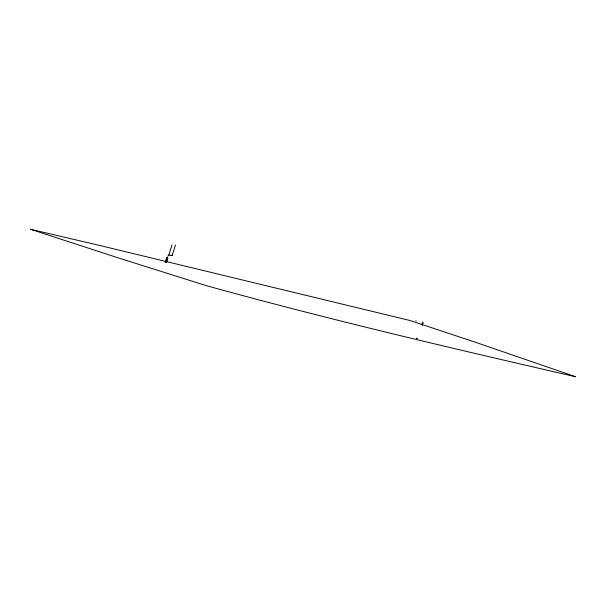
<?xml version="1.0" encoding="UTF-8"?>
<svg xmlns="http://www.w3.org/2000/svg" width="606" height="606" viewBox="0 0 606 606"><rect width="100%" height="100%" fill="white"/><g stroke="black" fill="none" stroke-linecap="round" stroke-linejoin="round"><path stroke-width="0.91" d="M421.943 324.498C422.7 319.612 423.799 322.642 422.215 325.475M165.158 262.421L166.718 257.618M165.946 260.906L166.983 257.701L167.62 257.921M166.362 261.921L167.4 258.724M168.786 254.921L172.021 244.953M166.612 262.004L167.915 258.005M170.301 255.649L170.407 255.315A1.765 1.735 85.7 0 0 167.839 256.217M172.157 255.384L175.551 244.93M170.324 255.308L172.225 255.384M415.784 320.771L416.254 320.885M416.625 338.277C418.405 338.709 415.958 338.118 416.784 338.307M167.407 257.815L167.036 257.732M165.468 262.504L166.105 262.724L165.521 262.519M30.611 229.303L119.337 258.239L206.252 285.631C328.482 319.491 452.076 348.352 575.7 376.758L475.96 342.435L409.815 320.46L99.702 245.46L30.611 229.303"/></g></svg>
